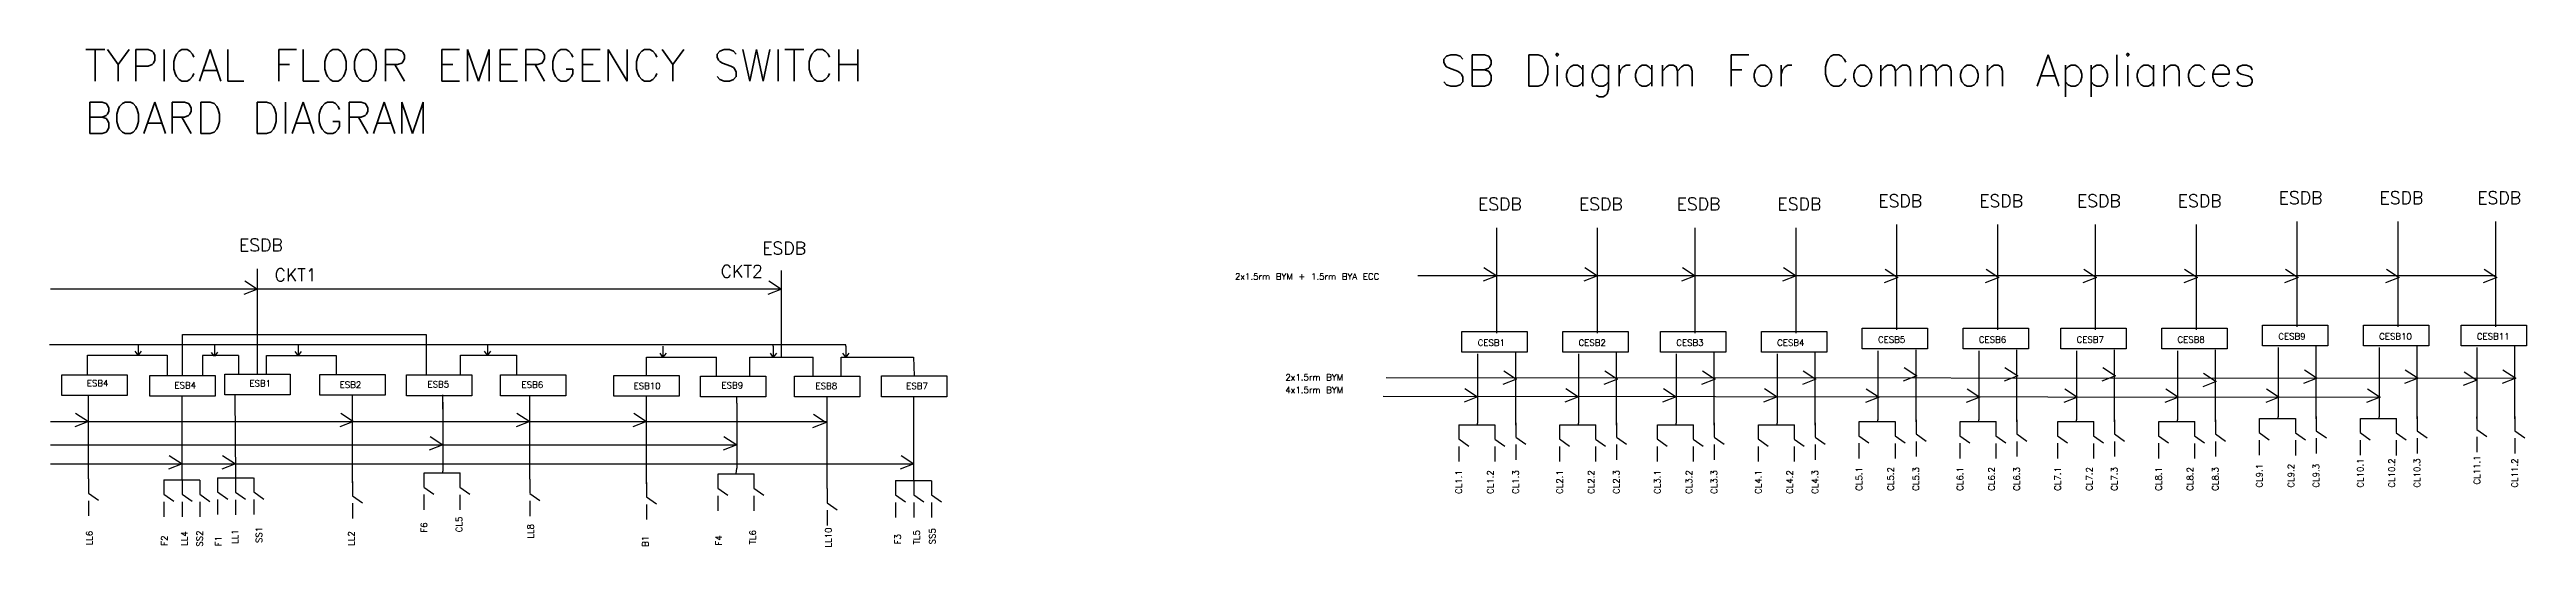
# Model space of a CAD drawing. Header units: inches. Extents: x -263 to 402, y -25 to 54.
# Drawn here: x 9.1 to 402.1, y -25.1 to 53.8 of the extents above; entities that cross this region are included whole.
import ezdxf

# ---------------------------------------------------------------- set-up
doc = ezdxf.new("R2010")
doc.units = ezdxf.units.IN
doc.header["$MEASUREMENT"] = 0
doc.layers.add('Legend', color=50, linetype='Continuous')
doc.styles.get("Standard").update_dxf_attribs({"font": 'txt.shx', "bigfont": '@extfont2.shx'})

# ---------------------------------------------------------------- blocks, each defined once
blk = doc.blocks.new('Arrow')
for p, q in [((0, 0), (-2.16, -0.85)), ((-2.02, 1.32), (0, 0))]:
    blk.add_line(p, q)
blk = doc.blocks.new('K')
for p, q in [((0, -2.22), (0, -4.46)), ((0, -4.48), (1.59, -5.6)), ((0, -5.67), (0, -8.07))]:
    blk.add_line(p, q)

msp = doc.modelspace()

# ---------------------------------------------------------------- linework, layer by layer
for p, q in [((238.7, 8.78), (238.7, 25.49)), ((254.7, 8.78), (254.7, 25.49)), ((270.2, 8.78), (270.2, 25.49)), ((286.2, 8.78), (286.2, 25.49)), ((302.2, 9.28), (302.2, 25.99)), ((318.2, 9.28), (318.2, 25.99)), ((333.7, 9.28), (333.7, 25.99)), ((349.7, 9.28), (349.7, 25.99)), ((365.7, 9.78), (365.7, 26.49)), ((381.7, 9.78), (381.7, 26.49)), ((397.2, 9.78), (397.2, 26.49)), ((42.15, 2.28), (42.15, 18.99)), ((125.26, 4.96), (125.26, 18.68)), ((30.23, 2.06), (30.23, 8.57)), ((30.23, 8.57), (68.87, 8.57)), ((68.87, 8.57), (68.87, 2.13)), ((15.17, 2.2), (15.17, 5.27)), ((15.17, 5.27), (18.93, 5.27)), ((18.93, 5.27), (27.82, 5.27)), ((18.93, 5.27), (27.82, 5.27)), ((27.82, 5.27), (27.82, 2.12)), ((39.12, 5.22), (33.4, 5.22)), ((33.4, 5.22), (33.4, 2.06)), ((39.12, 5.22), (39.12, 2.28)), ((43.54, 2.28), (43.54, 5.22)), ((43.54, 5.22), (54.6, 5.22)), ((44.3, 5.22), (53.19, 5.22)), ((54.6, 5.22), (54.6, 2.21)), ((74.33, 2.13), (74.33, 5.28)), ((74.33, 5.28), (83.22, 5.28)), ((74.33, 5.28), (83.22, 5.28)), ((83.22, 5.28), (83.22, 2.13)), ((103.85, 2.03), (103.85, 4.96)), ((103.85, 4.96), (114.94, 4.96)), ((114.92, 1.95), (114.94, 4.96)), ((120.23, 4.96), (130.29, 4.96)), ((120.23, 1.95), (120.23, 4.96)), ((130.29, 1.95), (130.29, 4.96)), ((134.7, 4.96), (146.19, 4.96)), ((134.7, 1.95), (134.7, 4.96)), ((146.19, 4.96), (146.3, 1.97)), ((235.68, 5.48), (235.68, -4.83)), ((235.68, 5.48), (235.68, -4.83)), ((241.72, -5.83), (241.72, 5.63)), ((251.68, 5.48), (251.68, -4.83)), ((251.68, 5.48), (251.68, -4.83)), ((257.72, -5.83), (257.72, 5.63)), ((267.18, 5.48), (267.18, -4.83)), ((267.18, 5.48), (267.18, -4.83)), ((273.22, -5.83), (273.22, 5.63)), ((283.18, 5.48), (283.18, -4.83)), ((283.18, 5.48), (283.18, -4.83)), ((289.22, -5.83), (289.22, 5.63)), ((299.18, 5.98), (299.18, -4.33)), ((299.18, 5.98), (299.18, -4.33)), ((305.22, -5.33), (305.22, 6.13)), ((315.18, 5.98), (315.18, -4.33)), ((315.18, 5.98), (315.18, -4.33)), ((321.22, -5.33), (321.22, 6.13)), ((330.68, 5.98), (330.68, -4.33)), ((330.68, 5.98), (330.68, -4.33)), ((336.72, -5.33), (336.72, 6.13)), ((346.68, 5.98), (346.68, -4.33)), ((346.68, 5.98), (346.68, -4.33)), ((352.72, -5.33), (352.72, 6.13)), ((362.68, 6.48), (362.68, -3.83)), ((362.68, 6.48), (362.68, -3.83)), ((368.72, -4.83), (368.72, 6.63)), ((378.68, 6.48), (378.68, -3.83)), ((378.68, 6.48), (378.68, -3.83)), ((384.72, -4.83), (384.72, 6.63)), ((394.18, 6.48), (394.18, -3.83)), ((394.18, 6.48), (394.18, -3.83)), ((400.22, -4.83), (400.22, 6.63)), ((146.3, 1.97), (146.3, 1.97)), ((15.3, -14.37), (15.3, -1.16)), ((30.16, -1.33), (30.16, -1.23)), ((30.16, -14.53), (30.16, -1.33)), ((30.16, -1.33), (30.16, -1.33)), ((38.52, -1.01), (38.64, -14.21)), ((57.22, -12.56), (57.22, -1.09)), ((71.53, -3.32), (71.53, -1)), ((71.53, -2.16), (71.53, -12.47)), ((71.53, -2.16), (71.53, -12.47)), ((85.31, -14.4), (85.31, -1.2)), ((103.85, -12.73), (103.85, -1.26)), ((118.16, -2.34), (118.16, -1.34)), ((118.16, -2.34), (118.16, -12.65)), ((118.16, -2.34), (118.16, -12.65)), ((132.5, -15.89), (132.5, -1.34)), ((146.24, -1.42), (146.24, -1.33)), ((146.24, -14.63), (146.24, -1.42)), ((146.24, -1.42), (146.24, -1.42)), ((362.68, -3.83), (362.68, -4.51)), ((378.68, -3.83), (378.68, -4.51)), ((394.18, -3.83), (394.18, -4.51)), ((232.72, -5.76), (238.43, -5.76)), ((235.68, -4.83), (235.68, -5.51)), ((235.68, -5.76), (235.68, -5.51)), ((248.72, -5.76), (254.43, -5.76)), ((251.68, -4.83), (251.68, -5.51)), ((251.68, -5.76), (251.68, -5.51)), ((264.22, -5.76), (269.93, -5.76)), ((267.18, -4.83), (267.18, -5.51)), ((267.18, -5.76), (267.18, -5.51)), ((280.22, -5.76), (285.93, -5.76)), ((283.18, -4.83), (283.18, -5.51)), ((283.18, -5.76), (283.18, -5.51)), ((296.22, -5.26), (301.93, -5.26)), ((299.18, -4.33), (299.18, -5.01)), ((299.18, -5.26), (299.18, -5.01)), ((312.22, -5.26), (317.93, -5.26)), ((315.18, -4.33), (315.18, -5.01)), ((315.18, -5.26), (315.18, -5.01)), ((327.72, -5.26), (333.43, -5.26)), ((330.68, -4.33), (330.68, -5.01)), ((330.68, -5.26), (330.68, -5.01)), ((343.72, -5.26), (349.43, -5.26)), ((346.68, -4.33), (346.68, -5.01)), ((346.68, -5.26), (346.68, -5.01)), ((359.72, -4.76), (365.43, -4.76)), ((362.68, -4.76), (362.68, -4.51)), ((375.72, -4.76), (381.43, -4.76)), ((378.68, -4.76), (378.68, -4.51)), ((394.18, -4.76), (394.18, -4.51)), ((27.27, -14.53), (32.98, -14.53)), ((35.81, -14.17), (41.52, -14.17)), ((57.22, -14.98), (57.22, -12.56)), ((68.56, -13.4), (74.27, -13.4)), ((71.53, -12.47), (71.53, -13.15)), ((71.53, -13.4), (71.53, -13.15)), ((103.85, -15.15), (103.85, -12.73)), ((115.19, -13.58), (120.9, -13.58)), ((118.05, -13.58), (118.16, -12.65)), ((143.34, -14.63), (149.06, -14.63))]:
    msp.add_line(p, q)
at = {"color": 2}
for p, q in [((125.26, 15.75), (9.28, 15.75)), ((397.2, 17.85), (226.19, 17.85)), ((135.43, 6.92), (9.14, 6.92)), ((23.19, 5.28), (22.75, 5.88)), ((23.19, 7.02), (23.19, 5.27)), ((23.7, 5.9), (23.19, 5.28)), ((35.29, 5.11), (34.85, 5.71)), ((35.29, 6.85), (35.29, 5.1)), ((35.8, 5.73), (35.29, 5.11)), ((48.57, 5.23), (48.13, 5.83)), ((48.57, 6.97), (48.57, 5.22)), ((49.08, 5.85), (48.57, 5.23)), ((78.59, 5.29), (78.15, 5.89)), ((78.59, 7.03), (78.59, 5.28)), ((79.1, 5.91), (78.59, 5.29)), ((106.42, 4.97), (105.98, 5.57)), ((106.42, 6.71), (106.42, 4.96)), ((106.94, 5.59), (106.42, 4.97)), ((123.94, 4.97), (123.5, 5.57)), ((123.94, 6.71), (123.94, 4.96)), ((124.45, 5.59), (123.94, 4.97)), ((135.43, 4.97), (134.99, 5.57)), ((135.43, 6.71), (135.43, 4.96)), ((135.95, 5.59), (135.43, 4.97)), ((221.19, 1.75), (400.35, 1.6)), ((220.69, -1.25), (378.85, -1.4)), ((9.28, -8.95), (118.16, -8.95)), ((9.28, -11.99), (146.24, -11.99))]:
    msp.add_line(p, q, dxfattribs=at)
at = {"color": 40, "true_color": 0xf8d731}
for p, q in [((123.94, 6.71), (123.94, 6.92)), ((135.43, 6.71), (135.43, 6.92))]:
    msp.add_line(p, q, dxfattribs=at)
for points in [[(233.19, 9.05), (243.55, 9.05), (243.55, 5.75), (233.19, 5.75)], [(249.19, 9.05), (259.55, 9.05), (259.55, 5.75), (249.19, 5.75)], [(264.69, 9.05), (275.05, 9.05), (275.05, 5.75), (264.69, 5.75)], [(280.69, 9.05), (291.05, 9.05), (291.05, 5.75), (280.69, 5.75)], [(296.69, 9.55), (307.05, 9.55), (307.05, 6.25), (296.69, 6.25)], [(312.69, 9.55), (323.05, 9.55), (323.05, 6.25), (312.69, 6.25)], [(328.19, 9.55), (338.55, 9.55), (338.55, 6.25), (328.19, 6.25)], [(344.19, 9.55), (354.55, 9.55), (354.55, 6.25), (344.19, 6.25)], [(360.19, 10.05), (370.55, 10.05), (370.55, 6.75), (360.19, 6.75)], [(376.19, 10.05), (386.55, 10.05), (386.55, 6.75), (376.19, 6.75)], [(391.69, 10.05), (402.05, 10.05), (402.05, 6.75), (391.69, 6.75)], [(11.07, 2.14), (21.44, 2.14), (21.44, -1.15), (11.07, -1.15)], [(25.05, 2.06), (35.41, 2.06), (35.41, -1.23), (25.05, -1.23)], [(36.96, 2.28), (47.33, 2.28), (47.33, -1.01), (36.96, -1.01)], [(52.04, 2.21), (62.4, 2.21), (62.4, -1.09), (52.04, -1.09)], [(65.78, 2.13), (76.14, 2.13), (76.14, -1.17), (65.78, -1.17)], [(80.69, 2.13), (91.05, 2.13), (91.05, -1.17), (80.69, -1.17)], [(98.67, 2.03), (109.03, 2.03), (109.03, -1.26), (98.67, -1.26)], [(112.41, 1.95), (122.77, 1.95), (122.77, -1.34), (112.41, -1.34)], [(127.32, 1.95), (137.68, 1.95), (137.68, -1.34), (127.32, -1.34)], [(141.12, 1.97), (151.48, 1.97), (151.48, -1.33), (141.12, -1.33)]]:
    msp.add_lwpolyline(points, close=True)
at = {"layer": 'Legend', "color": 2}
msp.add_line((9.28, -5.24), (132.5, -5.24), dxfattribs=at)

# ---------------------------------------------------------------- block references
at = {"color": 6}
for p in [(42.14, 15.76), (125.26, 15.75), (238.7, 17.85), (254.7, 17.85), (270.2, 17.85), (286.2, 17.85), (302.35, 17.6), (318.35, 17.6), (333.85, 17.6), (349.85, 17.6), (365.85, 17.6), (381.85, 17.6), (397.35, 17.6), (235.68, -1.32), (241.85, 1.48), (251.68, -1.32), (257.85, 1.48), (267.18, -1.32), (273.35, 1.48), (283.18, -1.32), (289.35, 1.48), (305.35, 1.98), (321.35, 1.98), (336.85, 1.98), (352.85, 1.1), (368.85, 1.6), (384.85, 1.6), (394.18, 1.32), (400.35, 1.6), (15.3, -5.24), (57.35, -5.24), (85.31, -5.24), (103.85, -5.24), (299.35, -1.4), (315.35, -1.4), (330.85, -1.4), (346.85, -1.4), (362.85, -1.4), (378.85, -1.4), (71.53, -8.96), (118.15, -8.96), (132.35, -5.4), (30.16, -11.99), (38.62, -11.99), (146.24, -11.99)]:
    msp.add_blockref('Arrow', p, dxfattribs=at)
for p in [(232.67, -3.54), (238.39, -3.55), (241.72, -3.25), (248.67, -3.54), (254.39, -3.55), (257.72, -3.25), (264.17, -3.54), (269.89, -3.55), (273.22, -3.25), (280.17, -3.54), (285.89, -3.55), (289.22, -3.25), (296.17, -3.04), (301.89, -3.05), (305.22, -2.75), (312.17, -3.04), (317.89, -3.05), (321.22, -2.75), (327.67, -3.04), (333.39, -3.05), (336.72, -2.75), (343.67, -3.04), (349.39, -3.05), (352.72, -2.75), (359.67, -2.54), (365.39, -2.55), (368.72, -2.25), (375.67, -2.54), (381.39, -2.55), (384.72, -2.25), (394.17, -2.04), (400.22, -2.25), (15.3, -12.15), (27.27, -12.31), (30.16, -12.31), (32.99, -12.32), (35.81, -11.95), (38.63, -11.99), (41.53, -11.95), (57.22, -12.56), (68.52, -11.18), (74.23, -11.19), (85.31, -12.18), (103.85, -12.73), (115.15, -11.36), (120.86, -11.36), (143.34, -12.41), (146.24, -12.41), (149.06, -12.42), (132.5, -13.67)]:
    msp.add_blockref('K', p)

# ---------------------------------------------------------------- texts
at = {"char_height": 5, "attachment_point": 1}
for s, width, insert in [('TYPICAL FLOOR EMERGENCY SWITCH BOARD DIAGRAM', 145.5, (14.69, 53.75)), ('SB Diagram For Common Appliances', 176, (229.69, 52.92))]:
    msp.add_mtext_dynamic_manual_height_columns(s, width=width, gutter_width=1, heights=[0], dxfattribs=dict(at, insert=insert))
at = {"attachment_point": 1}
for s, insert, char_height, width in [('ESDB', (235.74, 30.25), 2, 3.4801), ('ESDB', (251.74, 30.25), 2, 3.4801), ('ESDB', (267.24, 30.25), 2, 3.4801), ('ESDB', (283.24, 30.25), 2, 3.4801), ('ESDB', (299.24, 30.75), 2, 3.4801), ('ESDB', (315.24, 30.75), 2, 3.4801), ('ESDB', (330.74, 30.75), 2, 3.4801), ('ESDB', (346.74, 30.75), 2, 3.4801), ('ESDB', (362.74, 31.25), 2, 3.4801), ('ESDB', (378.74, 31.25), 2, 3.4801), ('ESDB', (394.24, 31.25), 2, 3.4801), ('ESDB', (39.19, 23.75), 2, 3.4801), ('ESDB', (122.19, 23.25), 2, 3.4801), ('CKT1', (44.83, 19), 2, 3.4801), ('CKT2', (115.6, 19.57), 2, 3.4801), ('CESB5', (299.19, 8.25), 1, 5.3182), ('CESB6', (315.19, 8.25), 1, 5.3182), ('CESB7', (330.69, 8.25), 1, 5.3182), ('CESB8', (346.69, 8.25), 1, 5.3182), ('CESB9', (362.69, 8.75), 1, 5.3182), ('CESB10', (378.69, 8.75), 1, 5.3182), ('CESB11', (394.19, 8.75), 1, 5.3182), ('CESB1', (235.69, 7.75), 1, 5.3182), ('CESB2', (251.69, 7.75), 1, 5.3182), ('CESB3', (267.19, 7.75), 1, 5.3182), ('CESB4', (283.19, 7.75), 1, 5.3182), ('ESB4', (15.05, 1.33), 1, 5.3182), ('\\pxt1;ESB4', (28.96, 1), 1, 5.3182), ('ESB1', (40.85, 1.3), 1, 5.3182), ('ESB2', (55.16, 1.07), 1, 5.3182), ('ESB5', (69.1, 1.16), 1, 5.3182), ('ESB6', (84.02, 1.07), 1, 5.3182), ('ESB10', (101.79, 0.9), 1, 5.3182), ('ESB9', (115.73, 0.98), 1, 5.3182), ('ESB8', (130.65, 0.9), 1, 5.3182), ('ESB7', (145.04, 0.9), 1, 5.3182)]:
    msp.add_mtext(s, dxfattribs=dict(at, insert=insert, char_height=char_height, width=width))
at = {"char_height": 1, "attachment_point": 1, "rotation": 90}
for s, width, heights, insert in [('CL10.1', 1, [0], (375.19, -15.75)), ('CL10.2', 1, [0], (380.19, -15.75)), ('CL10.3', 1, [0], (384.19, -15.75)), ('CL11.1', 1, [0], (393.69, -15.25)), ('CL11.2', 1.0541, [1.05], (399.69, -15.75)), ('CL1.1', 1, [0], (232.19, -16.75)), ('CL1.2', 1, [0], (237.19, -16.75)), ('CL1.3', 1, [0], (241.19, -16.75)), ('CL2.1', 1, [0], (248.19, -16.75)), ('CL2.2', 1, [0], (253.19, -16.75)), ('CL2.3', 1, [0], (257.19, -16.75)), ('CL3.1', 1, [0], (263.69, -16.75)), ('CL3.2', 1, [0], (268.69, -16.75)), ('CL3.3', 1, [0], (272.69, -16.75)), ('CL4.1', 1, [0], (279.69, -16.75)), ('CL4.2', 1, [0], (284.69, -16.75)), ('CL4.3', 1, [0], (288.69, -16.75)), ('CL5.1', 1, [0], (295.69, -16.25)), ('CL5.2', 1, [0], (300.69, -16.25)), ('CL5.3', 1, [0], (304.69, -16.25)), ('CL6.1', 1, [0], (311.69, -16.25)), ('CL6.2', 1, [0], (316.69, -16.25)), ('CL6.3', 1, [0], (320.69, -16.25)), ('CL7.1', 1, [0], (327.19, -16.25)), ('CL7.2', 1, [0], (332.19, -16.25)), ('\\pxt0.92442;CL7.3', 1, [0], (336.19, -16.25)), ('CL8.1', 1, [0], (343.19, -16.25)), ('CL8.2', 1, [0], (348.19, -16.25)), ('CL8.3', 1, [0], (352.19, -16.25)), ('CL9.1', 1, [0], (359.19, -15.75)), ('CL9.2', 1, [0], (364.19, -15.75)), ('CL9.3', 1, [0], (368.19, -15.75)), ('LL6', 1, [0], (14.95, -24.9)), ('F2', 1, [0], (26.87, -24.97)), ('LL4', 1, [0], (30.03, -24.97)), ('SS2', 1, [0], (32.45, -25.12)), ('LL1', 1, [0], (38.04, -24.68)), ('SS1', 1, [0], (41.87, -24.53)), ('LL2', 1, [0], (56.5, -24.97)), ('F6', 1, [0], (68.04, -22.89)), ('CL5', 1, [0], (73.61, -22.83)), ('LL8', 1, [0], (84.94, -23.83)), ('F4', 1, [0], (114.8, -24.95)), ('TL6', 1, [0], (120.19, -24.75)), ('LL10', 1, [0], (132.19, -25.25)), ('F3', 1, [0], (143.19, -24.75)), ('TL5', 1, [0], (146.19, -24.75)), ('SS5', 1, [0], (148.69, -24.75)), ('F1', 1, [0], (35.4, -25.05)), ('B1', 1, [0], (103.13, -25.14))]:
    msp.add_mtext_dynamic_manual_height_columns(s, width=width, gutter_width=1, heights=heights, dxfattribs=dict(at, insert=insert))
at = {"layer": 'Legend', "char_height": 1, "attachment_point": 1}
for s, insert in [('2x1.5rm BYM + 1.5rm BYA ECC', (197.19, 18.25)), ('2x1.5rm BYM', (205.19, 2.25)), ('4x1.5rm BYM', (205.19, 0.25))]:
    msp.add_mtext_dynamic_manual_height_columns(s, width=28.0373, gutter_width=1, heights=[0], dxfattribs=dict(at, insert=insert))

doc.saveas('drawing.dxf')
